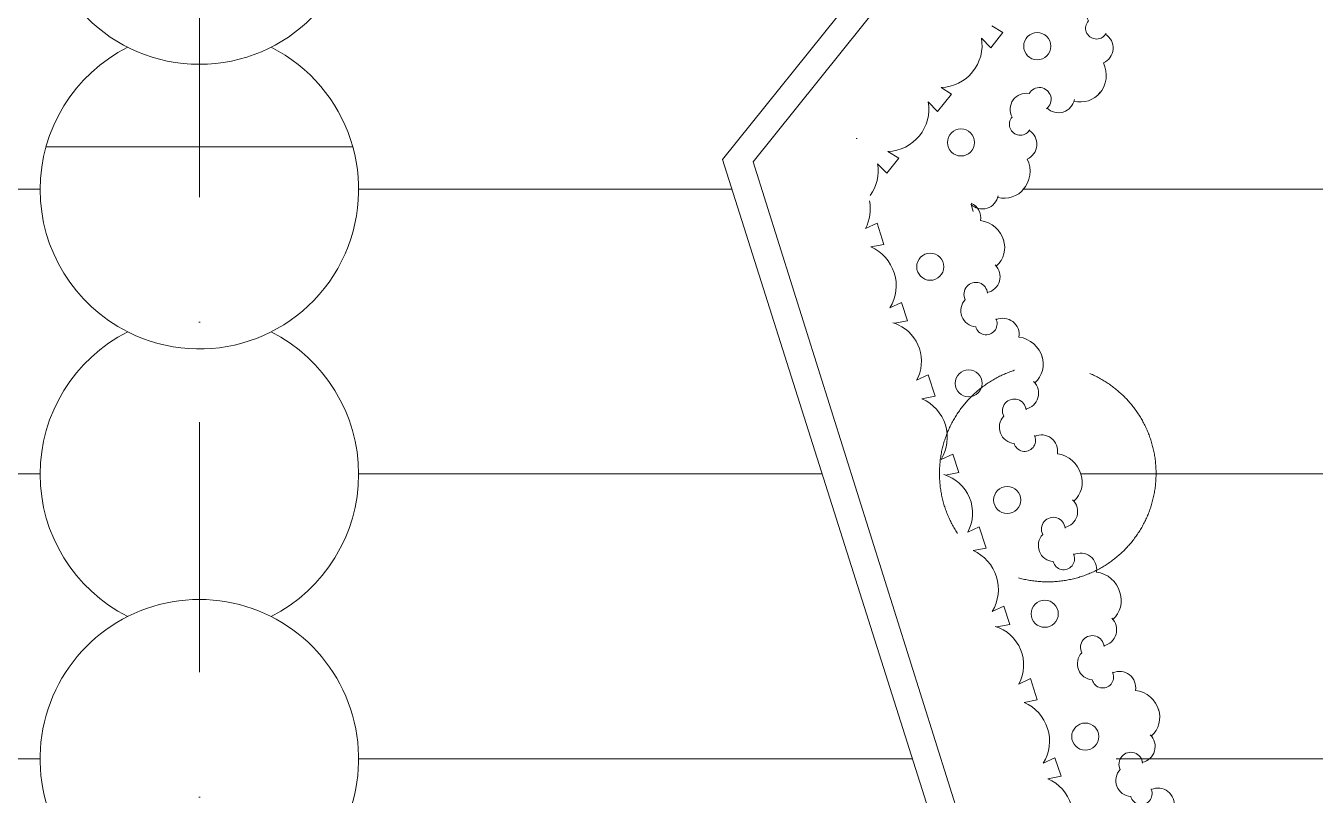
# Model space of a CAD drawing. Header units: millimetres. Extents: x 2399 to 111977, y 1313 to 59551.
# Drawn here: x 40139 to 41961, y 38151 to 39237 of the extents above; entities that cross this region are included whole.
import ezdxf

# ---------------------------------------------------------------- set-up
doc = ezdxf.new("R2010")
doc.units = ezdxf.units.MM
doc.linetypes.add('Невидимая', pattern=[391.222223, 282.222223, -109])
doc.linetypes.add('Штрихпунктирная', pattern=[670.277762, 352.777767, -176.388884, 0, -141.111112])
doc.layers.add('main line', color=7, linetype='Continuous', lineweight=13)

msp = doc.modelspace()

# ---------------------------------------------------------------- linework, layer by layer
at = {"layer": 'main line', "color": 7, "linetype": 'Continuous', "lineweight": 13}
for p, q in [((42890.6971, 41248.5074), (41123.5156, 39048.0426)), ((42877.282, 41174.8271), (41166.9148, 39045.1065)), ((41502.5082, 39206.0097), (41519.4539, 39227.4174)), ((41519.4539, 39227.4174), (41504.0428, 39236.9491)), ((41489.2967, 39219.5539), (41502.5082, 39206.0097)), ((41427.3965, 39115.8923), (41447.1839, 39140.5295)), ((41447.1839, 39140.5295), (41432.5805, 39149.7558)), ((41414.185, 39129.4365), (41427.3965, 39115.8923)), ((40167.3858, 39065.8754), (40601.0229, 39065.8754)), ((41123.5156, 39048.0426), (41475.8867, 37937.7759)), ((41166.8666, 39045.0913), (41523.1471, 37912.9798)), ((41355.7052, 39028.6913), (41372.6509, 39050.0991)), ((41355.7052, 39028.6913), (41372.6509, 39050.0991)), ((41372.6509, 39050.0991), (41357.2398, 39059.6307)), ((41372.6509, 39050.0991), (41357.2398, 39059.6307)), ((41342.4938, 39042.2355), (41355.7052, 39028.6913)), ((41342.4938, 39042.2355), (41355.7052, 39028.6913)), ((39844.0794, 39006.178), (40159.2044, 39006.178)), ((40609.2044, 39006.178), (41136.8024, 39006.178)), ((41549.4391, 39006.178), (44095.1754, 39006.178)), ((41475.0831, 38983.5655), (41474.7319, 38984.7638)), ((41477.6395, 38974.8423), (41474.7319, 38984.7638)), ((41341.845, 38958.4567), (41325.4147, 38950.8147)), ((41351.563, 38928.3886), (41341.845, 38958.4567)), ((41332.9881, 38924.7888), (41351.563, 38928.3886)), ((41376.4691, 38846.5014), (41360.0388, 38838.8594)), ((41385.0495, 38820.5818), (41376.4691, 38846.5014)), ((41366.4745, 38816.9819), (41385.0495, 38820.5818)), ((41414.0779, 38744.0678), (41397.6477, 38736.4258)), ((41423.796, 38713.9997), (41414.0779, 38744.0678)), ((41405.221, 38710.3999), (41423.796, 38713.9997)), ((41448.7021, 38632.1125), (41432.2718, 38624.4705)), ((41448.7021, 38632.1125), (41457.2825, 38606.1929)), ((39844.0794, 38604.201), (40159.2044, 38604.201)), ((40609.2044, 38604.201), (41264.3799, 38604.201)), ((41438.7075, 38602.593), (41457.2825, 38606.1929)), ((41629.672, 38604.201), (44226.0927, 38604.201)), ((41486.3109, 38529.6789), (41469.8807, 38522.0369)), ((41496.0289, 38499.6108), (41486.3109, 38529.6789)), ((41477.454, 38496.011), (41496.0289, 38499.6108)), ((41520.935, 38417.7236), (41504.5048, 38410.0816)), ((41529.5154, 38391.804), (41520.935, 38417.7236)), ((41510.9405, 38388.2041), (41529.5154, 38391.804)), ((41558.5439, 38315.29), (41542.1136, 38307.648)), ((41568.2619, 38285.2219), (41558.5439, 38315.29)), ((41549.687, 38281.6221), (41568.2619, 38285.2219)), ((39844.0794, 38202.224), (40159.2044, 38202.224)), ((40609.2044, 38202.224), (41391.9574, 38202.224)), ((41593.168, 38203.3347), (41576.7378, 38195.6927)), ((41601.7484, 38177.4151), (41593.168, 38203.3347)), ((41679.5193, 38202.224), (44093.4661, 38202.224)), ((41583.1734, 38173.8152), (41601.7484, 38177.4151))]:
    msp.add_line(p, q, dxfattribs=at)
at = {"layer": 'main line', "color": 7, "linetype": 'Штрихпунктирная', "lineweight": 13}
msp.add_line((40384.2044, 39347.662), (40384.2044, 27966.284), dxfattribs=at)
at = {"layer": 'main line', "color": 7, "linetype": 'Continuous', "lineweight": 13, "flags": 128}
for points in [[(41689.0141, 39255.8228, 1.219803903), (41664.2924, 39277.2468, 0.63216014), (41640.41, 39243.905, 1.067465283), (41664.6003, 39225.0272, -0.60309642), (41661.6965, 39184.7174)], [(41689.0141, 39255.8228, 1.219803903), (41664.2924, 39277.2468, 0.63216014), (41640.41, 39243.905, 1.067465283), (41664.6003, 39225.0272, -0.60309642), (41661.6965, 39184.7174)], [(41689.0141, 39255.8228, 1.219803903), (41664.2924, 39277.2468, 0.63216014), (41640.41, 39243.905, 1.067465283), (41664.6003, 39225.0272, -0.60309642), (41661.6965, 39184.7174)], [(41689.0141, 39255.8228, 1.219803903), (41664.2924, 39277.2468, 0.63216014), (41640.41, 39243.905, 1.067465283), (41664.6003, 39225.0272, -0.60309642), (41661.6965, 39184.7174)], [(41689.0141, 39255.8228, 1.219803903), (41664.2924, 39277.2468, 0.63216014), (41640.41, 39243.905, 1.067465283), (41664.6003, 39225.0272, -0.60309642), (41661.6965, 39184.7174)], [(41689.0141, 39255.8228, 1.219803903), (41664.2924, 39277.2468, 0.63216014), (41640.41, 39243.905, 1.067465283), (41664.6003, 39225.0272, -0.60309642), (41661.6965, 39184.7174)], [(41665.3444, 39225.9658, -0.017938026), (41664.8078, 39224.8964)], [(41665.3444, 39225.9658, -0.017938026), (41664.8078, 39224.8964)], [(41665.3444, 39225.9658, -0.017938026), (41664.8078, 39224.8964)], [(41665.3444, 39225.9658, -0.017938026), (41664.8078, 39224.8964)], [(41665.3444, 39225.9658, -0.017938026), (41664.8078, 39224.8964)], [(41665.3444, 39225.9658, -0.017938026), (41664.8078, 39224.8964)], [(41655.6435, 39141.1158, 0.304535594), (41661.6965, 39184.7174)], [(41655.6435, 39141.1158, 0.304535594), (41661.6965, 39184.7174)], [(41655.6435, 39141.1158, 0.304535594), (41661.6965, 39184.7174)], [(41655.6435, 39141.1158, 0.304535594), (41661.6965, 39184.7174)], [(41655.6435, 39141.1158, 0.304535594), (41661.6965, 39184.7174)], [(41655.6435, 39141.1158, 0.304535594), (41661.6965, 39184.7174)], [(41581.2847, 39119.9327, 1.219803903), (41556.563, 39141.3568, 0.63216014), (41532.6807, 39108.0149, 1.067465283), (41556.871, 39089.1372, -0.60309642), (41553.9671, 39048.8274)], [(41581.2847, 39119.9327, 1.219803903), (41556.563, 39141.3568, 0.63216014), (41532.6807, 39108.0149, 1.067465283), (41556.871, 39089.1372, -0.60309642), (41553.9671, 39048.8274)], [(41581.2847, 39119.9327, 1.219803903), (41556.563, 39141.3568, 0.63216014), (41532.6807, 39108.0149, 1.067465283), (41556.871, 39089.1372, -0.60309642), (41553.9671, 39048.8274)], [(41581.2847, 39119.9327, 1.219803903), (41556.563, 39141.3568, 0.63216014), (41532.6807, 39108.0149, 1.067465283), (41556.871, 39089.1372, -0.60309642), (41553.9671, 39048.8274)], [(41581.2847, 39119.9327, 1.219803903), (41556.563, 39141.3568, 0.63216014), (41532.6807, 39108.0149, 1.067465283), (41556.871, 39089.1372, -0.60309642), (41553.9671, 39048.8274)], [(41581.2847, 39119.9327, 1.219803903), (41556.563, 39141.3568, 0.63216014), (41532.6807, 39108.0149, 1.067465283), (41556.871, 39089.1372, -0.60309642), (41553.9671, 39048.8274)], [(41620.0714, 39130.626, 0.304535594), (41657.1684, 39143.0393)], [(41620.0714, 39130.626, 0.304535594), (41657.1684, 39143.0393)], [(41620.0714, 39130.626, 0.304535594), (41657.1684, 39143.0393)], [(41620.0714, 39130.626, 0.304535594), (41657.1684, 39143.0393)], [(41620.0714, 39130.626, 0.304535594), (41657.1684, 39143.0393)], [(41620.0714, 39130.626, 0.304535594), (41657.1684, 39143.0393)], [(41582.0288, 39120.8713, 0.60309642), (41620.6131, 39132.8948)], [(41582.0288, 39120.8713, 0.60309642), (41620.6131, 39132.8948)], [(41582.0288, 39120.8713, 0.60309642), (41620.6131, 39132.8948)], [(41582.0288, 39120.8713, 0.60309642), (41620.6131, 39132.8948)], [(41582.0288, 39120.8713, 0.60309642), (41620.6131, 39132.8948)], [(41582.0288, 39120.8713, 0.60309642), (41620.6131, 39132.8948)], [(41557.6151, 39090.0757, -0.017938026), (41557.0785, 39089.0063)], [(41557.6151, 39090.0757, -0.017938026), (41557.0785, 39089.0063)], [(41557.6151, 39090.0757, -0.017938026), (41557.0785, 39089.0063)], [(41557.6151, 39090.0757, -0.017938026), (41557.0785, 39089.0063)], [(41557.6151, 39090.0757, -0.017938026), (41557.0785, 39089.0063)], [(41557.6151, 39090.0757, -0.017938026), (41557.0785, 39089.0063)], [(41313.4775, 39077.804, -0.017938026), (41312.2856, 39077.9084)], [(41313.4775, 39077.804, -0.017938026), (41312.2856, 39077.9084)], [(41313.4775, 39077.804, -0.017938026), (41312.2856, 39077.9084)], [(41313.4775, 39077.804, -0.017938026), (41312.2856, 39077.9084)], [(41313.4775, 39077.804, -0.017938026), (41312.2856, 39077.9084)], [(41313.4775, 39077.804, -0.017938026), (41312.2856, 39077.9084)], [(41547.9141, 39005.2257, 0.304535594), (41553.9671, 39048.8274)], [(41547.9141, 39005.2257, 0.304535594), (41553.9671, 39048.8274)], [(41547.9141, 39005.2257, 0.304535594), (41553.9671, 39048.8274)], [(41547.9141, 39005.2257, 0.304535594), (41553.9671, 39048.8274)], [(41547.9141, 39005.2257, 0.304535594), (41553.9671, 39048.8274)], [(41547.9141, 39005.2257, 0.304535594), (41553.9671, 39048.8274)], [(41474.2995, 38984.9813, 0.60309642), (41512.8838, 38997.0047)], [(41474.2995, 38984.9813, 0.60309642), (41512.8838, 38997.0047)], [(41474.2995, 38984.9813, 0.60309642), (41512.8838, 38997.0047)], [(41474.2995, 38984.9813, 0.60309642), (41512.8838, 38997.0047)], [(41474.2995, 38984.9813, 0.60309642), (41512.8838, 38997.0047)], [(41474.2995, 38984.9813, 0.60309642), (41512.8838, 38997.0047)], [(41474.2995, 38984.9813, 0.60309642), (41512.8838, 38997.0047)], [(41474.2995, 38984.9813, 0.60309642), (41512.8838, 38997.0047)], [(41474.2995, 38984.9813, 0.60309642), (41512.8838, 38997.0047)], [(41474.2995, 38984.9813, 0.60309642), (41512.8838, 38997.0047)], [(41474.2995, 38984.9813, 0.60309642), (41512.8838, 38997.0047)], [(41474.2995, 38984.9813, 0.60309642), (41512.8838, 38997.0047)], [(41512.342, 38994.736, 0.304535594), (41549.4391, 39007.1493)], [(41512.342, 38994.736, 0.304535594), (41549.4391, 39007.1493)], [(41512.342, 38994.736, 0.304535594), (41549.4391, 39007.1493)], [(41512.342, 38994.736, 0.304535594), (41549.4391, 39007.1493)], [(41512.342, 38994.736, 0.304535594), (41549.4391, 39007.1493)], [(41512.342, 38994.736, 0.304535594), (41549.4391, 39007.1493)], [(41512.342, 38994.736, 0.304535594), (41549.4391, 39007.1493)], [(41512.342, 38994.736, 0.304535594), (41549.4391, 39007.1493)], [(41512.342, 38994.736, 0.304535594), (41549.4391, 39007.1493)], [(41512.342, 38994.736, 0.304535594), (41549.4391, 39007.1493)], [(41512.342, 38994.736, 0.304535594), (41549.4391, 39007.1493)], [(41512.342, 38994.736, 0.304535594), (41549.4391, 39007.1493)], [(41474.9863, 38986.6327, -0.338780415), (41487.94, 38962.0667)], [(41474.9863, 38986.6327, -0.338780415), (41487.94, 38962.0667)], [(41474.9863, 38986.6327, -0.338780415), (41487.94, 38962.0667)], [(41474.9863, 38986.6327, -0.338780415), (41487.94, 38962.0667)], [(41474.9863, 38986.6327, -0.338780415), (41487.94, 38962.0667)], [(41474.9863, 38986.6327, -0.338780415), (41487.94, 38962.0667)], [(41521.0495, 38933.058, 0.304535594), (41487.94, 38962.0667)], [(41521.0495, 38933.058, 0.304535594), (41487.94, 38962.0667)], [(41521.0495, 38933.058, 0.304535594), (41487.94, 38962.0667)], [(41521.0495, 38933.058, 0.304535594), (41487.94, 38962.0667)], [(41521.0495, 38933.058, 0.304535594), (41487.94, 38962.0667)], [(41521.0495, 38933.058, 0.304535594), (41487.94, 38962.0667)], [(41510.275, 38897.5711, 0.304535594), (41520.2798, 38935.389)], [(41510.275, 38897.5711, 0.304535594), (41520.2798, 38935.389)], [(41510.275, 38897.5711, 0.304535594), (41520.2798, 38935.389)], [(41510.275, 38897.5711, 0.304535594), (41520.2798, 38935.389)], [(41510.275, 38897.5711, 0.304535594), (41520.2798, 38935.389)], [(41510.275, 38897.5711, 0.304535594), (41520.2798, 38935.389)], [(41497.5292, 38860.4237, 0.60309642), (41508.6768, 38899.2701)], [(41497.5292, 38860.4237, 0.60309642), (41508.6768, 38899.2701)], [(41497.5292, 38860.4237, 0.60309642), (41508.6768, 38899.2701)], [(41497.5292, 38860.4237, 0.60309642), (41508.6768, 38899.2701)], [(41497.5292, 38860.4237, 0.60309642), (41508.6768, 38899.2701)], [(41497.5292, 38860.4237, 0.60309642), (41508.6768, 38899.2701)], [(41497.9048, 38859.2864, 1.219803903), (41466.4226, 38850.3967, 0.63216014), (41481.165, 38812.1253, 1.067465283), (41510.2275, 38821.9695, -0.60309642), (41542.3161, 38797.4005)], [(41497.9048, 38859.2864, 1.219803903), (41466.4226, 38850.3967, 0.63216014), (41481.165, 38812.1253, 1.067465283), (41510.2275, 38821.9695, -0.60309642), (41542.3161, 38797.4005)], [(41497.9048, 38859.2864, 1.219803903), (41466.4226, 38850.3967, 0.63216014), (41481.165, 38812.1253, 1.067465283), (41510.2275, 38821.9695, -0.60309642), (41542.3161, 38797.4005)], [(41497.9048, 38859.2864, 1.219803903), (41466.4226, 38850.3967, 0.63216014), (41481.165, 38812.1253, 1.067465283), (41510.2275, 38821.9695, -0.60309642), (41542.3161, 38797.4005)], [(41497.9048, 38859.2864, 1.219803903), (41466.4226, 38850.3967, 0.63216014), (41481.165, 38812.1253, 1.067465283), (41510.2275, 38821.9695, -0.60309642), (41542.3161, 38797.4005)], [(41497.9048, 38859.2864, 1.219803903), (41466.4226, 38850.3967, 0.63216014), (41481.165, 38812.1253, 1.067465283), (41510.2275, 38821.9695, -0.60309642), (41542.3161, 38797.4005)], [(41509.852, 38823.1068, -0.017938026), (41510.4508, 38822.071)], [(41509.852, 38823.1068, -0.017938026), (41510.4508, 38822.071)], [(41509.852, 38823.1068, -0.017938026), (41510.4508, 38822.071)], [(41509.852, 38823.1068, -0.017938026), (41510.4508, 38822.071)], [(41509.852, 38823.1068, -0.017938026), (41510.4508, 38822.071)], [(41509.852, 38823.1068, -0.017938026), (41510.4508, 38822.071)], [(41575.4256, 38768.3919, 0.304535594), (41542.3161, 38797.4005)], [(41575.4256, 38768.3919, 0.304535594), (41542.3161, 38797.4005)], [(41575.4256, 38768.3919, 0.304535594), (41542.3161, 38797.4005)], [(41575.4256, 38768.3919, 0.304535594), (41542.3161, 38797.4005)], [(41575.4256, 38768.3919, 0.304535594), (41542.3161, 38797.4005)], [(41575.4256, 38768.3919, 0.304535594), (41542.3161, 38797.4005)], [(41564.6511, 38732.905, 0.304535594), (41574.6559, 38770.7228)], [(41564.6511, 38732.905, 0.304535594), (41574.6559, 38770.7228)], [(41564.6511, 38732.905, 0.304535594), (41574.6559, 38770.7228)], [(41564.6511, 38732.905, 0.304535594), (41574.6559, 38770.7228)], [(41564.6511, 38732.905, 0.304535594), (41574.6559, 38770.7228)], [(41564.6511, 38732.905, 0.304535594), (41574.6559, 38770.7228)], [(41551.9053, 38695.7575, 0.60309642), (41563.0528, 38734.6039)], [(41551.9053, 38695.7575, 0.60309642), (41563.0528, 38734.6039)], [(41551.9053, 38695.7575, 0.60309642), (41563.0528, 38734.6039)], [(41551.9053, 38695.7575, 0.60309642), (41563.0528, 38734.6039)], [(41551.9053, 38695.7575, 0.60309642), (41563.0528, 38734.6039)], [(41551.9053, 38695.7575, 0.60309642), (41563.0528, 38734.6039)], [(41552.2808, 38694.6202, 1.219803903), (41520.7987, 38685.7306, 0.63216014), (41535.5411, 38647.4591, 1.067465283), (41564.6036, 38657.3033, -0.60309642), (41596.6922, 38632.7344)], [(41552.2808, 38694.6202, 1.219803903), (41520.7987, 38685.7306, 0.63216014), (41535.5411, 38647.4591, 1.067465283), (41564.6036, 38657.3033, -0.60309642), (41596.6922, 38632.7344)], [(41552.2808, 38694.6202, 1.219803903), (41520.7987, 38685.7306, 0.63216014), (41535.5411, 38647.4591, 1.067465283), (41564.6036, 38657.3033, -0.60309642), (41596.6922, 38632.7344)], [(41552.2808, 38694.6202, 1.219803903), (41520.7987, 38685.7306, 0.63216014), (41535.5411, 38647.4591, 1.067465283), (41564.6036, 38657.3033, -0.60309642), (41596.6922, 38632.7344)], [(41552.2808, 38694.6202, 1.219803903), (41520.7987, 38685.7306, 0.63216014), (41535.5411, 38647.4591, 1.067465283), (41564.6036, 38657.3033, -0.60309642), (41596.6922, 38632.7344)], [(41552.2808, 38694.6202, 1.219803903), (41520.7987, 38685.7306, 0.63216014), (41535.5411, 38647.4591, 1.067465283), (41564.6036, 38657.3033, -0.60309642), (41596.6922, 38632.7344)], [(41564.2281, 38658.4406, -0.017938026), (41564.8269, 38657.4048)], [(41564.2281, 38658.4406, -0.017938026), (41564.8269, 38657.4048)], [(41564.2281, 38658.4406, -0.017938026), (41564.8269, 38657.4048)], [(41564.2281, 38658.4406, -0.017938026), (41564.8269, 38657.4048)], [(41564.2281, 38658.4406, -0.017938026), (41564.8269, 38657.4048)], [(41564.2281, 38658.4406, -0.017938026), (41564.8269, 38657.4048)], [(41629.8017, 38603.7257, 0.304535594), (41596.6922, 38632.7344)], [(41629.8017, 38603.7257, 0.304535594), (41596.6922, 38632.7344)], [(41629.8017, 38603.7257, 0.304535594), (41596.6922, 38632.7344)], [(41629.8017, 38603.7257, 0.304535594), (41596.6922, 38632.7344)], [(41629.8017, 38603.7257, 0.304535594), (41596.6922, 38632.7344)], [(41629.8017, 38603.7257, 0.304535594), (41596.6922, 38632.7344)], [(41619.7969, 38565.9078, 0.304535594), (41629.8017, 38603.7257)], [(41619.7969, 38565.9078, 0.304535594), (41629.8017, 38603.7257)], [(41619.7969, 38565.9078, 0.304535594), (41629.8017, 38603.7257)], [(41619.7969, 38565.9078, 0.304535594), (41629.8017, 38603.7257)], [(41619.7969, 38565.9078, 0.304535594), (41629.8017, 38603.7257)], [(41619.7969, 38565.9078, 0.304535594), (41629.8017, 38603.7257)], [(41607.0511, 38528.7604, 0.60309642), (41618.1986, 38567.6068)], [(41607.0511, 38528.7604, 0.60309642), (41618.1986, 38567.6068)], [(41607.0511, 38528.7604, 0.60309642), (41618.1986, 38567.6068)], [(41607.0511, 38528.7604, 0.60309642), (41618.1986, 38567.6068)], [(41607.0511, 38528.7604, 0.60309642), (41618.1986, 38567.6068)], [(41607.0511, 38528.7604, 0.60309642), (41618.1986, 38567.6068)], [(41607.4266, 38527.6231, 1.219803903), (41575.9445, 38518.7334, 0.63216014), (41590.6869, 38480.462, 1.067465283), (41619.7494, 38490.3062, -0.60309642), (41651.838, 38465.7373)], [(41607.4266, 38527.6231, 1.219803903), (41575.9445, 38518.7334, 0.63216014), (41590.6869, 38480.462, 1.067465283), (41619.7494, 38490.3062, -0.60309642), (41651.838, 38465.7373)], [(41607.4266, 38527.6231, 1.219803903), (41575.9445, 38518.7334, 0.63216014), (41590.6869, 38480.462, 1.067465283), (41619.7494, 38490.3062, -0.60309642), (41651.838, 38465.7373)], [(41607.4266, 38527.6231, 1.219803903), (41575.9445, 38518.7334, 0.63216014), (41590.6869, 38480.462, 1.067465283), (41619.7494, 38490.3062, -0.60309642), (41651.838, 38465.7373)], [(41607.4266, 38527.6231, 1.219803903), (41575.9445, 38518.7334, 0.63216014), (41590.6869, 38480.462, 1.067465283), (41619.7494, 38490.3062, -0.60309642), (41651.838, 38465.7373)], [(41607.4266, 38527.6231, 1.219803903), (41575.9445, 38518.7334, 0.63216014), (41590.6869, 38480.462, 1.067465283), (41619.7494, 38490.3062, -0.60309642), (41651.838, 38465.7373)], [(41619.3739, 38491.4435, -0.017938026), (41619.9727, 38490.4077)], [(41619.3739, 38491.4435, -0.017938026), (41619.9727, 38490.4077)], [(41619.3739, 38491.4435, -0.017938026), (41619.9727, 38490.4077)], [(41619.3739, 38491.4435, -0.017938026), (41619.9727, 38490.4077)], [(41619.3739, 38491.4435, -0.017938026), (41619.9727, 38490.4077)], [(41619.3739, 38491.4435, -0.017938026), (41619.9727, 38490.4077)], [(41684.9475, 38436.7286, 0.304535594), (41651.838, 38465.7373)], [(41684.9475, 38436.7286, 0.304535594), (41651.838, 38465.7373)], [(41684.9475, 38436.7286, 0.304535594), (41651.838, 38465.7373)], [(41684.9475, 38436.7286, 0.304535594), (41651.838, 38465.7373)], [(41684.9475, 38436.7286, 0.304535594), (41651.838, 38465.7373)], [(41684.9475, 38436.7286, 0.304535594), (41651.838, 38465.7373)], [(41674.9427, 38398.9107, 0.304535594), (41684.9475, 38436.7286)], [(41674.9427, 38398.9107, 0.304535594), (41684.9475, 38436.7286)], [(41674.9427, 38398.9107, 0.304535594), (41684.9475, 38436.7286)], [(41674.9427, 38398.9107, 0.304535594), (41684.9475, 38436.7286)], [(41674.9427, 38398.9107, 0.304535594), (41684.9475, 38436.7286)], [(41674.9427, 38398.9107, 0.304535594), (41684.9475, 38436.7286)], [(41662.1969, 38361.7633, 0.60309642), (41673.3445, 38400.6097)], [(41662.1969, 38361.7633, 0.60309642), (41673.3445, 38400.6097)], [(41662.1969, 38361.7633, 0.60309642), (41673.3445, 38400.6097)], [(41662.1969, 38361.7633, 0.60309642), (41673.3445, 38400.6097)], [(41662.1969, 38361.7633, 0.60309642), (41673.3445, 38400.6097)], [(41662.1969, 38361.7633, 0.60309642), (41673.3445, 38400.6097)], [(41662.5725, 38360.626, 1.219803903), (41631.0903, 38351.7363, 0.63216014), (41645.8327, 38313.4649, 1.067465283), (41674.8952, 38323.3091, -0.60309642), (41706.9838, 38298.7401)], [(41662.5725, 38360.626, 1.219803903), (41631.0903, 38351.7363, 0.63216014), (41645.8327, 38313.4649, 1.067465283), (41674.8952, 38323.3091, -0.60309642), (41706.9838, 38298.7401)], [(41662.5725, 38360.626, 1.219803903), (41631.0903, 38351.7363, 0.63216014), (41645.8327, 38313.4649, 1.067465283), (41674.8952, 38323.3091, -0.60309642), (41706.9838, 38298.7401)], [(41662.5725, 38360.626, 1.219803903), (41631.0903, 38351.7363, 0.63216014), (41645.8327, 38313.4649, 1.067465283), (41674.8952, 38323.3091, -0.60309642), (41706.9838, 38298.7401)], [(41662.5725, 38360.626, 1.219803903), (41631.0903, 38351.7363, 0.63216014), (41645.8327, 38313.4649, 1.067465283), (41674.8952, 38323.3091, -0.60309642), (41706.9838, 38298.7401)], [(41662.5725, 38360.626, 1.219803903), (41631.0903, 38351.7363, 0.63216014), (41645.8327, 38313.4649, 1.067465283), (41674.8952, 38323.3091, -0.60309642), (41706.9838, 38298.7401)], [(41674.5197, 38324.4464, -0.017938026), (41675.1185, 38323.4106)], [(41674.5197, 38324.4464, -0.017938026), (41675.1185, 38323.4106)], [(41674.5197, 38324.4464, -0.017938026), (41675.1185, 38323.4106)], [(41674.5197, 38324.4464, -0.017938026), (41675.1185, 38323.4106)], [(41674.5197, 38324.4464, -0.017938026), (41675.1185, 38323.4106)], [(41674.5197, 38324.4464, -0.017938026), (41675.1185, 38323.4106)], [(41740.0933, 38269.7315, 0.304535594), (41706.9838, 38298.7401)], [(41740.0933, 38269.7315, 0.304535594), (41706.9838, 38298.7401)], [(41740.0933, 38269.7315, 0.304535594), (41706.9838, 38298.7401)], [(41740.0933, 38269.7315, 0.304535594), (41706.9838, 38298.7401)], [(41740.0933, 38269.7315, 0.304535594), (41706.9838, 38298.7401)], [(41740.0933, 38269.7315, 0.304535594), (41706.9838, 38298.7401)], [(41729.3188, 38234.2446, 0.304535594), (41739.3236, 38272.0624)], [(41729.3188, 38234.2446, 0.304535594), (41739.3236, 38272.0624)], [(41729.3188, 38234.2446, 0.304535594), (41739.3236, 38272.0624)], [(41729.3188, 38234.2446, 0.304535594), (41739.3236, 38272.0624)], [(41729.3188, 38234.2446, 0.304535594), (41739.3236, 38272.0624)], [(41729.3188, 38234.2446, 0.304535594), (41739.3236, 38272.0624)], [(41716.573, 38197.0971, 0.60309642), (41727.7205, 38235.9435)], [(41716.573, 38197.0971, 0.60309642), (41727.7205, 38235.9435)], [(41716.573, 38197.0971, 0.60309642), (41727.7205, 38235.9435)], [(41716.573, 38197.0971, 0.60309642), (41727.7205, 38235.9435)], [(41716.573, 38197.0971, 0.60309642), (41727.7205, 38235.9435)], [(41716.573, 38197.0971, 0.60309642), (41727.7205, 38235.9435)], [(41716.9485, 38195.9598, 1.219803903), (41685.4664, 38187.0702, 0.63216014), (41700.2088, 38148.7987, 1.067465283), (41729.2713, 38158.6429, -0.60309642), (41761.3599, 38134.074)], [(41716.9485, 38195.9598, 1.219803903), (41685.4664, 38187.0702, 0.63216014), (41700.2088, 38148.7987, 1.067465283), (41729.2713, 38158.6429, -0.60309642), (41761.3599, 38134.074)], [(41716.9485, 38195.9598, 1.219803903), (41685.4664, 38187.0702, 0.63216014), (41700.2088, 38148.7987, 1.067465283), (41729.2713, 38158.6429, -0.60309642), (41761.3599, 38134.074)], [(41716.9485, 38195.9598, 1.219803903), (41685.4664, 38187.0702, 0.63216014), (41700.2088, 38148.7987, 1.067465283), (41729.2713, 38158.6429, -0.60309642), (41761.3599, 38134.074)], [(41716.9485, 38195.9598, 1.219803903), (41685.4664, 38187.0702, 0.63216014), (41700.2088, 38148.7987, 1.067465283), (41729.2713, 38158.6429, -0.60309642), (41761.3599, 38134.074)], [(41716.9485, 38195.9598, 1.219803903), (41685.4664, 38187.0702, 0.63216014), (41700.2088, 38148.7987, 1.067465283), (41729.2713, 38158.6429, -0.60309642), (41761.3599, 38134.074)], [(41728.8957, 38159.7802, -0.017938026), (41729.4946, 38158.7444)], [(41728.8957, 38159.7802, -0.017938026), (41729.4946, 38158.7444)], [(41728.8957, 38159.7802, -0.017938026), (41729.4946, 38158.7444)], [(41728.8957, 38159.7802, -0.017938026), (41729.4946, 38158.7444)], [(41728.8957, 38159.7802, -0.017938026), (41729.4946, 38158.7444)], [(41728.8957, 38159.7802, -0.017938026), (41729.4946, 38158.7444)]]:
    msp.add_lwpolyline(points, format="xyb", dxfattribs=at)
at = {"layer": 'main line', "color": 7, "linetype": 'Continuous', "lineweight": 13}
for centre, radius in [((40384.2044, 39407.6084), 225), ((41568.1478, 39208.1736), 19.1338), ((41568.1478, 39208.1736), 19.1338), ((41568.1478, 39208.1736), 19.1338), ((41568.1478, 39208.1736), 19.1338), ((41568.1478, 39208.1736), 19.1338), ((41568.1478, 39208.1736), 19.1338), ((41460.4184, 39072.2836), 19.1338), ((41460.4184, 39072.2836), 19.1338), ((41460.4184, 39072.2836), 19.1338), ((41460.4184, 39072.2836), 19.1338), ((41460.4184, 39072.2836), 19.1338), ((41460.4184, 39072.2836), 19.1338), ((41416.9526, 38896.7801), 19.1338), ((41416.9526, 38896.7801), 19.1338), ((41416.9526, 38896.7801), 19.1338), ((41416.9526, 38896.7801), 19.1338), ((41416.9526, 38896.7801), 19.1338), ((41416.9526, 38896.7801), 19.1338), ((41471.3287, 38732.114), 19.1338), ((41471.3287, 38732.114), 19.1338), ((41471.3287, 38732.114), 19.1338), ((41471.3287, 38732.114), 19.1338), ((41471.3287, 38732.114), 19.1338), ((41471.3287, 38732.114), 19.1338), ((41525.7047, 38567.4478), 19.1338), ((41525.7047, 38567.4478), 19.1338), ((41525.7047, 38567.4478), 19.1338), ((41525.7047, 38567.4478), 19.1338), ((41525.7047, 38567.4478), 19.1338), ((41525.7047, 38567.4478), 19.1338), ((41578.7406, 38406.8401), 19.1338), ((41578.7406, 38406.8401), 19.1338), ((41578.7406, 38406.8401), 19.1338), ((41578.7406, 38406.8401), 19.1338), ((41578.7406, 38406.8401), 19.1338), ((41578.7406, 38406.8401), 19.1338), ((41635.9964, 38233.4536), 19.1338), ((41635.9964, 38233.4536), 19.1338), ((41635.9964, 38233.4536), 19.1338), ((41635.9964, 38233.4536), 19.1338), ((41635.9964, 38233.4536), 19.1338), ((41635.9964, 38233.4536), 19.1338)]:
    msp.add_circle(centre, radius, dxfattribs=at)
at = {"layer": 'main line', "color": 7, "linetype": 'Невидимая', "lineweight": 13}
msp.add_circle((41583.0122, 38604.9569), 153.0457, dxfattribs=at)
at = {"layer": 'main line', "color": 7, "linetype": 'Continuous', "lineweight": 13}
for centre, radius, start, end in [((41430.4361, 39209.4405), 59.7232, 272.0577064, 9.7492954), ((40384.2044, 39005.7529), 225, 116.7457516, 243.2542484), ((40384.2044, 39005.7529), 225, 243.2542484, 63.2542484), ((41355.3244, 39119.3232), 59.7232, 271.8379043, 9.7492954), ((41355.3244, 39119.3232), 59.7232, 271.8379043, 9.7492954), ((41283.6331, 39032.1221), 59.7232, 324.4034062, 9.7492954), ((41275.62, 38977.8551), 56.663, 331.4964102, 12.0716139), ((41309.1064, 38870.0482), 59.7232, 328.5184426, 66.4298337), ((41347.8529, 38763.4662), 56.663, 64.9494436, 73.4084089), ((41347.8529, 38763.4662), 56.663, 331.4964102, 64.9494436), ((40384.2044, 38603.8973), 225, 116.7457516, 243.2542484), ((40384.2044, 38603.8973), 225, 296.7457516, 63.2542484), ((41381.3394, 38655.6593), 59.7232, 328.5184426, 66.4298337), ((41420.0859, 38549.0773), 56.663, 331.4964102, 73.4084089), ((41420.0859, 38549.0773), 56.663, 331.4964102, 73.4084089), ((41453.5724, 38441.2704), 59.7232, 328.5184426, 66.4298337), ((40384.2044, 38202.0418), 225, 296.7457516, 243.2542484), ((41492.3189, 38334.6884), 56.663, 331.4964102, 73.4084089), ((41525.8053, 38226.8815), 59.7232, 328.5184426, 66.4298337), ((41559.2918, 38119.0747), 59.7232, 328.7382447, 66.4298337)]:
    msp.add_arc(centre, radius, start, end, dxfattribs=at)

doc.saveas('drawing.dxf')
